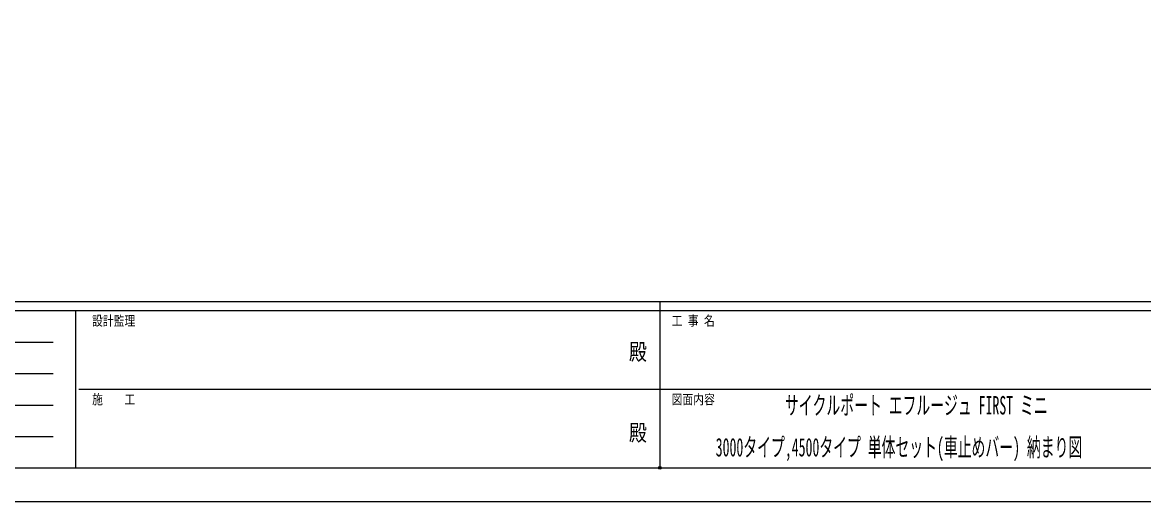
# Model space of a CAD drawing. Units: millimetres, scale not verified. Extents: x -16820 to 16820, y -11880 to 11880.
# Drawn here: x -5693 to 4286, y -11880 to -7612 of the extents above; entities that cross this region are included whole.
import ezdxf
from ezdxf.enums import TextEntityAlignment as Align

# ---------------------------------------------------------------- set-up
doc = ezdxf.new("R2010")
doc.units = ezdxf.units.MM
doc.header["$LTSCALE"] = 50
doc.header["$PDMODE"] = 32
doc.header["$PDSIZE"] = 25
doc.layers.add('0-2_USER1', color=3, linetype='Continuous')
doc.layers.add('0-7_YKK_ZWAK', color=7, linetype='Continuous')
doc.styles.add('ＭＳ ゴシック', font='')
doc.styles.get('ＭＳ ゴシック').set_extended_font_data('MS Gothic')

msp = doc.modelspace()

# ---------------------------------------------------------------- linework, layer by layer
at = {"layer": '0-7_YKK_ZWAK'}
for p, q in [((15580.08, -10100), (-15619.92, -10100)), ((-19.92, -10100), (-19.92, -11580)), ((-5219.92, -10180), (-15619.92, -10180)), ((-5219.92, -10180), (-5219.92, -11580)), ((-19.92, -10180), (-5219.92, -10180)), ((5180.08, -10180), (-19.92, -10180)), ((-15449.92, -10460), (-5419.92, -10460)), ((-15449.92, -10740), (-5419.92, -10740)), ((-5189.92, -10880), (-19.92, -10880)), ((-19.92, -10880), (5180.08, -10880)), ((-15449.92, -11020), (-5419.92, -11020)), ((-15449.92, -11300), (-5419.92, -11300)), ((-15619.92, -11580), (-5219.92, -11580)), ((-5219.92, -11580), (-19.92, -11580)), ((-19.92, -11580), (5180.08, -11580))]:
    msp.add_line(p, q, dxfattribs=at)
msp.add_lwpolyline([(-16820, -11880), (16820, -11880), (16820, 11880), (-16820, 11880)], close=True, dxfattribs=at)
msp.add_point((-19.92, -11580), dxfattribs=at)

# ---------------------------------------------------------------- texts
at = {"layer": '0-2_USER1', "style": 'ＭＳ ゴシック', "width": 0.55}
for s, p in [('サイクルポート エフルージュ FIRST ミニ', (1093.47, -11153.57)), ('3000タイプ,4500タイプ 単体セット(車止めバー) 納まり図', (477.47, -11526.9))]:
    msp.add_text(s, height=164.2, dxfattribs=at).set_placement(p, align=Align.BOTTOM_LEFT)
at = {"layer": '0-7_YKK_ZWAK', "style": 'ＭＳ ゴシック', "width": 0.8}
for s, height, p in [('設計監理', 87.98, (-5073.25, -10340)), ('工 事 名', 87.98, (85.08, -10340)), ('殿', 146.6, (-294.67, -10663.33)), ('施\u3000\u3000工', 87.98, (-5073.25, -11040)), ('図面内容', 87.98, (85.08, -11040)), ('殿', 146.6, (-294.67, -11383.33))]:
    msp.add_text(s, height=height, dxfattribs=at).set_placement(p, align=Align.BOTTOM_LEFT)

doc.saveas('drawing.dxf')
